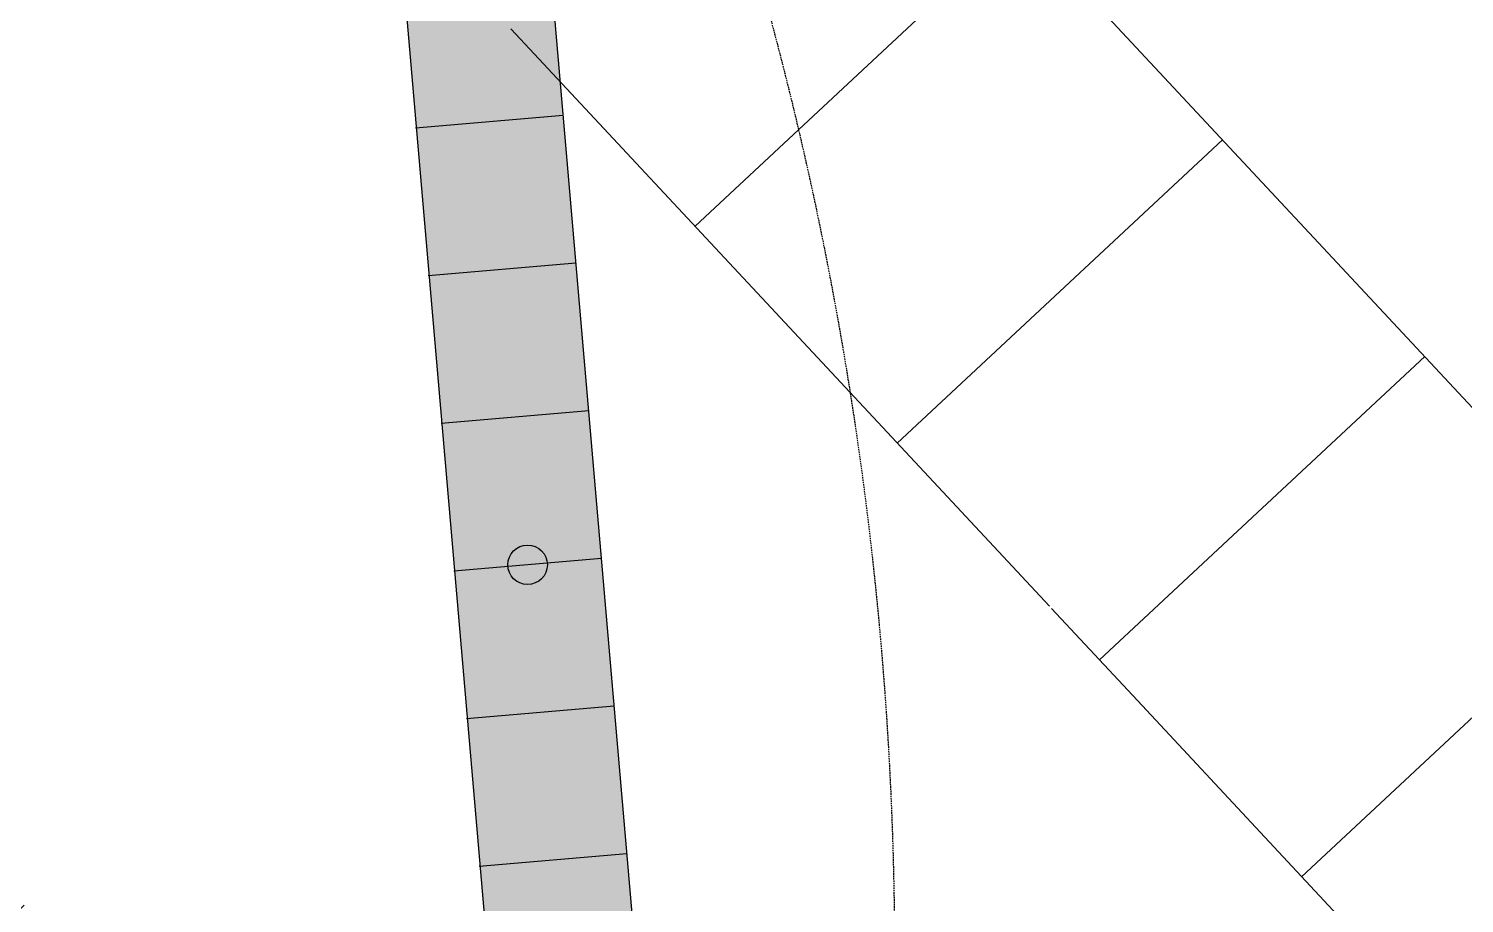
# Model space of a CAD drawing. Extents: x -408 to 1508121, y -29672 to 868845.
# Drawn here: x 1401767 to 1403220, y 372775 to 373660 of the extents above; entities that cross this region are included whole.
import ezdxf

# ---------------------------------------------------------------- set-up
doc = ezdxf.new("R2010")
doc.units = 0
doc.header["$MEASUREMENT"] = 0
doc.linetypes.add('HIDDEN3', pattern=[2.3809999999999993, 1.586999999999999, -0.7940000000000002])
doc.layers.get('0').update_dxf_attribs({"lineweight": 25})
for name, color, linetype in [('Cable Ladder Exist', 7, 'Continuous'), ('Cable Ladder New', 2, 'Continuous'), ('EARTH', 6, 'Continuous'), ('Hatch', 8, 'Continuous')]:
    doc.layers.add(name, color=color, linetype=linetype)

# ---------------------------------------------------------------- blocks, each defined once
blk = doc.blocks.new('150W')
at = {"true_color": 0xffffff}
h = blk.add_hatch(color=7, dxfattribs=at)
h.dxf.hatch_style = 1
edge = h.paths.add_edge_path()
edge.add_line((541.7172776991501, 3455.199778345996), (394.3687897594646, 3427.120905472259))
edge.add_line((394.3687897594646, 3427.120905472259), (610.9081939416938, 918.4181370793376))
edge.add_arc((389.8854620316996, 876.2998277688748), 225.0000000002865, -47.001046445815575, 10.788986019323715, ccw=False)
edge.add_line((543.3320876078213, 711.7424423392513), (-1566.170489431591, -1255.328505255049))
edge.add_arc((-1310.426113471621, -1529.590814304014), 375.0000000000326, 132.9989535542008, 222.9989535541883)
edge.add_line((-1584.688422520645, -1785.335190263926), (-1042.608084508683, -2366.666469340096))
edge.add_line((-1042.608084508683, -2366.666469340096), (-932.9031608891672, -2264.368718956248))
edge.add_line((-932.9031608891672, -2264.368718956248), (-1474.983498901129, -1683.037439880136))
edge.add_arc((-1310.426113471854, -1529.59081430413), 224.9999999999589, 132.9989535541916, 222.9989535542234, ccw=False)
edge.add_line((-1463.872739047743, -1365.033428874798), (645.6298379919026, 602.0375187199097))
edge.add_arc((389.8854620321654, 876.2998277687584), 374.9999999997888, 312.9989535541869, 370.7889860194042)
edge.add_line((758.2566818813792, 946.4970099532512), (541.7172776991501, 3455.199778345996))
at = {"layer": 'Cable Ladder New'}
blk.add_lwpolyline([(541.7172776991501, 3455.199778345996), (394.3687897594646, 3427.120905472259), (610.9081939416938, 918.4181370793376, -0.2576403840878372), (543.3320876080542, 711.7424423393095), (-1566.170489431359, -1255.328505255049, 0.4142135623731149), (-1584.688422520645, -1785.335190263926), (-1042.608084508683, -2366.666469340096), (-932.9031608891672, -2264.368718956248), (-1474.983498901129, -1683.037439880077, -0.4142135623730394), (-1463.872739047743, -1365.033428874798), (645.6298379916698, 602.0375187197933, 0.2576403840879355), (758.2566818813792, 946.4970099531348)], format="xyb", close=True, dxfattribs=at)
for points in [[(626.8234830778092, 2469.20753436914), (477.3791547280269, 2456.308203995404)], [(639.7228134514297, 2319.763206019416), (490.2784851018805, 2306.863875645562)], [(652.6221438250503, 2170.318877669575), (503.1778154755011, 2157.419547295838)], [(665.5214741993695, 2020.874549319793), (516.0771458491217, 2007.975218946114)], [(678.4208045729903, 1871.430220970127), (528.9764762229752, 1858.530890596332)], [(691.3201349466106, 1721.985892620345), (541.8758065970613, 1709.086562246608)]]:
    blk.add_lwpolyline(points, dxfattribs=at)

msp = doc.modelspace()

# ---------------------------------------------------------------- hatches: boundary and pattern name
at = {"layer": 'Hatch'}
h = msp.add_hatch(dxfattribs=at)
h.set_pattern_fill('GRATE', color=256, scale=50, angle=3.000000000000015, style=0)
h.set_pattern_definition([(312.9999999949255, (1409393.820995925, 357097.6792911519), (29.02560003540806, 27.06680991240971), []), (42.99999999492545, (1409393.820995925, 357097.6792911519), (-108.2672396496388, 116.1024001416322), [])])
h.paths.add_polyline_path([(1401476.890302572, 373080.230073754), (1401016.54140953, 373573.8938224328), (1400797.135299069, 373369.2943143886), (1401257.484192068, 372875.6305657547)])
h.paths.add_polyline_path([(1402037.468478346, 372479.083578425), (1401476.890302572, 373080.230073754), (1401257.484192068, 372875.6305657547), (1401854.232757066, 372235.6960767847, 0.0877130878352939)])
h.paths.add_polyline_path([(1402141.83870357, 372367.1602146164), (1402037.468478346, 372479.083578425, -0.0877130878352939), (1401854.232757066, 372235.6960767847), (1401922.432593066, 372162.5607066168)])

# ---------------------------------------------------------------- linework, layer by layer
at = {"layer": 'Cable Ladder Exist'}
for p, q in [((1404404.301238653, 372015.7512302441), (1402738.277869572, 373802.342561734)), ((1402560.730759854, 373332.9128931841), (1402255.301359581, 373660.445825216)), ((1402800.266753683, 373076.0419884318), (1402560.730759854, 373332.9128931841)), ((1402894.047510598, 372975.4744390954), (1402802.469903145, 373073.6793998842)), ((1404075.192072903, 371708.8519682391), (1402894.047510598, 372975.4744390954))]:
    msp.add_line(p, q, dxfattribs=at)
for points in [[(1402441.709240698, 373460.5478461683), (1402770.818406454, 373767.4471081673)], [(1402646.308748698, 373241.1417356644), (1402975.417914453, 373548.0409976636)], [(1402850.908256697, 373021.7356251605), (1403180.017422453, 373328.6348871595)], [(1403055.507764696, 372802.3295146568), (1403384.616930452, 373109.2287766557)]]:
    msp.add_lwpolyline(points, dxfattribs=at)
at = {"layer": 'Cable Ladder New'}
msp.add_circle((1402272.313007722, 373118.0018996435), 20, dxfattribs=at)
at = {"layer": 'EARTH', "linetype": 'HIDDEN3'}
msp.add_lwpolyline([(1401739.647455834, 370310.2377410854, 0.3308767825568616), (1402084.543633262, 374664.2427284722, 1.144969523943014)], format="xyb", dxfattribs=at)

# ---------------------------------------------------------------- block references
at = {"layer": 'Cable Ladder New'}
msp.add_blockref('150W', (1401681.513697698, 371103.5770155105), dxfattribs=at)

doc.saveas('drawing.dxf')
